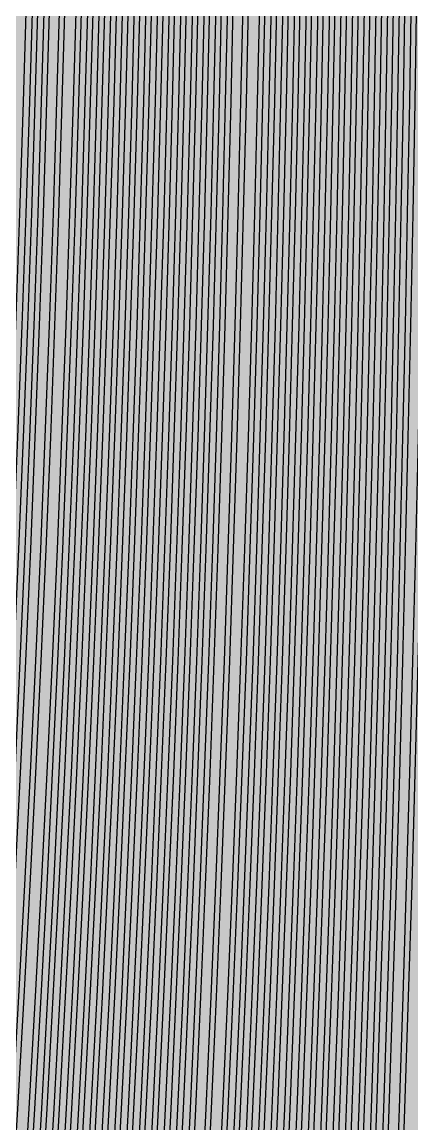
# Model space of a CAD drawing. Header units: metres. Extents: x -7231 to 10969, y -37556 to 1873.
# Drawn here: x 1311.9 to 1465.3, y -761.4 to -327.8 of the extents above; entities that cross this region are included whole.
import ezdxf

# ---------------------------------------------------------------- set-up
doc = ezdxf.new("R2010")
doc.units = ezdxf.units.M
doc.layers.add('Metal1', color=4, linetype='CONTINUOUS')
doc.layers.add('Polyimide', color=7, linetype='CONTINUOUS')

msp = doc.modelspace()

# ---------------------------------------------------------------- hatches: boundary and pattern name
at = {"layer": 'Polyimide'}
msp.add_hatch(color=7, dxfattribs=at).paths.add_polyline_path([(4065.69, -468), (4066.67, -501.99), (4068.51, -535.99), (4071.41, -569.99), (4075.54, -603.99), (4081.04, -637.99), (4088.01, -671.99), (4096.52, -705.98), (4106.62, -739.98), (4118.33, -773.98), (4131.63, -807.98), (4146.49, -841.98), (4162.87, -875.98), (4180.68, -909.97), (4199.83, -943.97), (4220.22, -977.97), (4241.73, -1011.97), (4264.21, -1045.97), (4287.52, -1079.96), (4311.51, -1113.96), (4336.01, -1147.96), (4360.86, -1181.96), (4385.88, -1215.96), (4410.89, -1249.96), (4435.74, -1283.95), (4460.24, -1317.95), (4484.23, -1351.95), (4507.54, -1385.95), (4530.02, -1419.95), (4551.53, -1453.94), (4571.92, -1487.94), (4591.07, -1521.94), (4608.88, -1555.94), (4625.26, -1589.94), (4640.12, -1623.94), (4653.42, -1657.93), (4665.13, -1691.93), (4675.23, -1725.93), (4683.74, -1759.93), (4690.71, -1793.93), (4696.21, -1827.93), (4700.34, -1861.92), (4703.24, -1895.92), (4705.08, -1929.92), (4706.06, -1963.92), (4706.44, -1997.92), (4706.5, -2031.91), (4706.5, -4793.02), (4709.95, -4838.39), (4720.22, -4882.71), (4737.08, -4924.98), (4760.13, -4964.2), (4788.85, -4999.49), (4822.58, -5030.03), (4860.53, -5055.12), (4901.85, -5074.18), (4901.85, -5074.18), (4970.68, -5105.23), (5034.7, -5145.26), (5092.76, -5193.54), (5143.8, -5249.19), (5186.89, -5311.2), (5221.24, -5378.44), (5246.23, -5449.69), (5261.41, -5523.66), (5266.5, -5599), (5261.41, -5674.34), (5246.23, -5748.31), (5221.24, -5819.56), (5186.89, -5886.8), (5143.8, -5948.81), (5092.76, -6004.46), (5034.7, -6052.74), (4970.68, -6092.77), (4901.85, -6123.82), (4860.53, -6142.88), (4822.58, -6167.97), (4788.85, -6198.51), (4760.13, -6233.8), (4737.08, -6273.02), (4720.22, -6315.29), (4709.95, -6359.61), (4706.5, -6404.98), (4706.5, -9221.52), (4709.95, -9266.88), (4720.22, -9311.21), (4737.08, -9353.47), (4760.13, -9392.7), (4788.85, -9427.98), (4822.58, -9458.52), (4860.53, -9483.61), (4901.85, -9502.67), (4970.68, -9533.72), (5034.7, -9573.75), (5092.76, -9622.03), (5143.8, -9677.68), (5186.89, -9739.69), (5221.24, -9806.94), (5246.23, -9878.19), (5261.41, -9952.16), (5266.5, -10027.49), (5261.41, -10102.83), (5246.23, -10176.8), (5221.24, -10248.05), (5186.89, -10315.3), (5143.8, -10377.31), (5092.76, -10432.96), (5034.7, -10481.24), (4970.68, -10521.27), (4901.85, -10552.32), (4860.53, -10571.38), (4822.58, -10596.46), (4788.85, -10627), (4760.13, -10662.29), (4737.08, -10701.52), (4720.22, -10743.78), (4709.95, -10788.1), (4706.5, -10833.47), (4706.5, -13650.01), (4709.95, -13695.38), (4720.22, -13739.7), (4737.08, -13781.96), (4760.13, -13821.19), (4788.85, -13856.48), (4822.58, -13887.02), (4860.53, -13912.11), (4901.85, -13931.17), (4970.68, -13962.22), (5034.7, -14002.25), (5092.76, -14050.53), (5143.8, -14106.18), (5186.89, -14168.19), (5221.24, -14235.43), (5246.23, -14306.68), (5261.41, -14380.65), (5266.5, -14455.99), (5261.41, -14531.33), (5246.23, -14605.29), (5221.24, -14676.55), (5186.89, -14743.79), (5143.8, -14805.8), (5092.76, -14861.45), (5034.7, -14909.73), (4970.68, -14949.76), (4901.85, -14980.81), (4860.53, -14999.87), (4822.58, -15024.96), (4788.85, -15055.5), (4760.13, -15090.79), (4737.08, -15130.01), (4720.22, -15172.27), (4709.95, -15216.6), (4706.5, -15261.97), (4706.5, -15455.99), (4720.95, -15750.04), (4764.14, -16041.26), (4835.68, -16326.84), (4934.86, -16604.04), (5060.74, -16870.18), (5212.09, -17122.7), (5387.47, -17359.17), (5585.18, -17577.31), (5803.32, -17775.02), (6039.79, -17950.4), (6292.31, -18101.75), (6558.45, -18227.63), (6835.65, -18326.81), (7121.23, -18398.34), (7412.45, -18441.54), (7706.5, -18455.99), (9969.01, -18455.99), (10047.42, -18459.84), (10125.08, -18471.36), (10201.23, -18490.44), (10275.15, -18516.89), (10346.12, -18550.45), (10413.46, -18590.81), (10476.52, -18637.58), (10534.69, -18690.3), (10587.41, -18748.47), (10634.18, -18811.53), (10674.54, -18878.87), (10708.11, -18949.84), (10734.56, -19023.76), (10753.63, -19099.92), (10765.15, -19177.58), (10769.01, -19255.99), (10769.01, -20895.8), (10730.24, -20951.41), (10694.6, -21009.08), (10662.21, -21068.63), (10633.17, -21129.89), (10607.55, -21192.66), (10585.45, -21256.74), (10566.93, -21321.96), (10552.05, -21388.09), (10540.84, -21454.95), (10533.35, -21522.33), (10529.6, -21590.02), (10529.6, -21657.81), (10533.35, -21725.5), (10540.84, -21792.87), (10552.05, -21859.73), (10566.93, -21925.87), (10585.45, -21991.08), (10607.55, -22055.17), (10633.17, -22117.94), (10662.21, -22179.19), (10694.6, -22238.74), (10730.24, -22296.41), (10769.01, -22352.03), (10769.01, -32454.24), (10728.74, -32510.49), (10691.72, -32568.92), (10658.05, -32629.35), (10627.85, -32691.58), (10601.2, -32755.42), (10578.21, -32820.67), (10558.93, -32887.1), (10543.44, -32954.52), (10531.77, -33022.71), (10523.97, -33091.44), (10520.07, -33160.51), (10520.07, -33229.69), (10523.97, -33298.75), (10531.77, -33367.49), (10543.44, -33435.67), (10558.93, -33503.09), (10578.21, -33569.53), (10601.2, -33634.77), (10627.85, -33698.61), (10658.05, -33760.85), (10691.72, -33821.28), (10728.74, -33879.71), (10769.01, -33935.96), (10769.01, -36556), (10765.15, -36634.41), (10753.63, -36712.07), (10734.56, -36788.23), (10708.11, -36862.15), (10674.54, -36933.12), (10634.18, -37000.46), (10587.41, -37063.51), (10534.69, -37121.69), (10476.52, -37174.41), (10413.46, -37221.18), (10346.12, -37261.54), (10275.15, -37295.1), (10201.23, -37321.55), (10125.08, -37340.63), (10047.42, -37352.15), (9969.01, -37356), (-6231.01, -37356), (-6309.42, -37352.15), (-6387.08, -37340.63), (-6463.23, -37321.55), (-6537.15, -37295.1), (-6608.12, -37261.54), (-6675.46, -37221.18), (-6738.52, -37174.41), (-6796.69, -37121.69), (-6849.41, -37063.51), (-6896.18, -37000.46), (-6936.54, -36933.12), (-6970.11, -36862.15), (-6996.56, -36788.23), (-7015.63, -36712.07), (-7027.15, -36634.41), (-7031.01, -36556), (-7031.01, -33936), (-6990.74, -33879.75), (-6953.7, -33821.31), (-6920.03, -33760.88), (-6889.82, -33698.64), (-6863.18, -33634.8), (-6840.18, -33569.55), (-6820.9, -33503.11), (-6805.4, -33435.69), (-6793.74, -33367.49), (-6785.94, -33298.75), (-6782.03, -33229.68), (-6782.03, -33160.5), (-6785.94, -33091.43), (-6793.74, -33022.69), (-6805.4, -32954.5), (-6820.9, -32887.07), (-6840.18, -32820.63), (-6863.18, -32755.39), (-6889.82, -32691.54), (-6920.03, -32629.3), (-6953.7, -32568.87), (-6990.74, -32510.43), (-7031.01, -32454.18), (-7031.01, -22364.83), (-6990.74, -22308.58), (-6953.7, -22250.14), (-6920.03, -22189.71), (-6889.82, -22127.47), (-6863.18, -22063.62), (-6840.18, -21998.38), (-6820.9, -21931.94), (-6805.4, -21864.51), (-6793.74, -21796.32), (-6785.94, -21727.58), (-6782.03, -21658.51), (-6782.03, -21589.33), (-6785.94, -21520.26), (-6793.74, -21451.52), (-6805.4, -21383.32), (-6820.9, -21315.9), (-6840.18, -21249.46), (-6863.18, -21184.21), (-6889.82, -21120.37), (-6920.03, -21058.13), (-6953.7, -20997.7), (-6990.74, -20939.26), (-7031.01, -20883.01), (-7031.01, -19255.99), (-7027.15, -19177.58), (-7015.63, -19099.92), (-6996.56, -19023.76), (-6970.11, -18949.84), (-6936.54, -18878.87), (-6896.18, -18811.53), (-6849.41, -18748.47), (-6796.69, -18690.3), (-6738.52, -18637.58), (-6675.46, -18590.81), (-6608.12, -18550.45), (-6537.15, -18516.89), (-6463.23, -18490.44), (-6387.08, -18471.36), (-6309.42, -18459.84), (-6231.01, -18455.99), (-3968.5, -18455.99), (-3674.45, -18441.54), (-3383.23, -18398.34), (-3097.65, -18326.81), (-2820.45, -18227.63), (-2554.31, -18101.75), (-2301.79, -17950.4), (-2065.32, -17775.02), (-1847.18, -17577.31), (-1649.47, -17359.17), (-1474.09, -17122.7), (-1322.74, -16870.18), (-1196.86, -16604.04), (-1097.68, -16326.84), (-1026.14, -16041.26), (-982.95, -15750.04), (-968.5, -15455.99), (-968.5, -15261.97), (-971.95, -15216.6), (-982.22, -15172.27), (-999.08, -15130.01), (-1022.13, -15090.79), (-1050.85, -15055.5), (-1084.58, -15024.96), (-1122.53, -14999.87), (-1163.85, -14980.81), (-1232.68, -14949.76), (-1296.7, -14909.73), (-1354.76, -14861.45), (-1405.8, -14805.8), (-1448.89, -14743.79), (-1483.24, -14676.55), (-1508.23, -14605.29), (-1523.41, -14531.33), (-1528.5, -14455.99), (-1523.41, -14380.65), (-1508.23, -14306.68), (-1483.24, -14235.43), (-1448.89, -14168.19), (-1405.8, -14106.18), (-1354.76, -14050.53), (-1296.7, -14002.25), (-1232.68, -13962.22), (-1163.85, -13931.17), (-1122.53, -13912.11), (-1084.58, -13887.02), (-1050.85, -13856.48), (-1022.13, -13821.19), (-999.08, -13781.96), (-982.22, -13739.7), (-971.95, -13695.38), (-968.5, -13650.01), (-968.5, -12309.64), (-971.95, -12264.27), (-982.22, -12219.94), (-999.08, -12177.68), (-1022.13, -12138.46), (-1050.85, -12103.17), (-1084.58, -12072.63), (-1122.53, -12047.54), (-1163.85, -12028.48), (-1232.68, -11997.43), (-1296.7, -11957.4), (-1354.76, -11909.12), (-1405.8, -11853.47), (-1448.89, -11791.46), (-1483.24, -11724.22), (-1508.23, -11652.96), (-1523.41, -11579), (-1528.5, -11503.66), (-1523.41, -11428.32), (-1508.23, -11354.35), (-1483.24, -11283.1), (-1448.89, -11215.86), (-1405.8, -11153.85), (-1354.76, -11098.2), (-1296.7, -11049.92), (-1232.68, -11009.89), (-1163.85, -10978.84), (-1122.53, -10959.78), (-1084.58, -10934.69), (-1050.85, -10904.15), (-1022.13, -10868.86), (-999.08, -10829.63), (-982.22, -10787.37), (-971.95, -10743.05), (-968.5, -10697.68), (-968.5, -9357.31), (-971.95, -9311.94), (-982.22, -9267.62), (-999.08, -9225.35), (-1022.13, -9186.13), (-1050.85, -9150.84), (-1084.58, -9120.3), (-1122.53, -9095.21), (-1163.85, -9076.15), (-1163.85, -9076.15), (-1232.68, -9045.1), (-1296.7, -9005.07), (-1354.76, -8956.79), (-1405.8, -8901.14), (-1448.89, -8839.13), (-1483.24, -8771.89), (-1508.23, -8700.64), (-1523.41, -8626.67), (-1528.5, -8551.33), (-1523.41, -8475.99), (-1508.23, -8402.02), (-1483.24, -8330.77), (-1448.89, -8263.53), (-1405.8, -8201.52), (-1354.76, -8145.87), (-1296.7, -8097.59), (-1232.68, -8057.56), (-1163.85, -8026.51), (-1163.85, -8026.51), (-1122.53, -8007.45), (-1084.58, -7982.36), (-1050.85, -7951.82), (-1022.13, -7916.53), (-999.08, -7877.31), (-982.22, -7835.04), (-971.95, -7790.72), (-968.5, -7745.35), (-968.5, -6404.98), (-971.95, -6359.61), (-982.22, -6315.29), (-999.08, -6273.02), (-1022.13, -6233.8), (-1050.85, -6198.51), (-1084.58, -6167.97), (-1122.53, -6142.88), (-1163.85, -6123.82), (-1163.85, -6123.82), (-1232.68, -6092.77), (-1296.7, -6052.74), (-1354.76, -6004.46), (-1405.8, -5948.81), (-1448.89, -5886.8), (-1483.24, -5819.56), (-1508.23, -5748.31), (-1523.41, -5674.34), (-1528.5, -5599), (-1523.41, -5523.66), (-1508.23, -5449.69), (-1483.24, -5378.44), (-1448.89, -5311.2), (-1405.8, -5249.19), (-1354.76, -5193.54), (-1296.7, -5145.26), (-1232.68, -5105.23), (-1163.85, -5074.18), (-1163.85, -5074.18), (-1122.53, -5055.12), (-1084.58, -5030.03), (-1050.85, -4999.49), (-1022.13, -4964.2), (-999.08, -4924.98), (-982.22, -4882.71), (-971.95, -4838.39), (-968.5, -4793.02), (-968.5, -2031.91), (-968.44, -1997.92), (-968.06, -1963.92), (-967.05, -1929.92), (-965.18, -1895.92), (-962.22, -1861.92), (-958.01, -1827.93), (-952.41, -1793.93), (-945.31, -1759.93), (-936.64, -1725.93), (-926.35, -1691.93), (-914.43, -1657.93), (-900.88, -1623.94), (-885.74, -1589.94), (-869.05, -1555.94), (-850.91, -1521.94), (-831.4, -1487.94), (-810.63, -1453.94), (-788.72, -1419.95), (-765.82, -1385.95), (-742.07, -1351.95), (-717.63, -1317.95), (-692.67, -1283.95), (-667.36, -1249.96), (-641.88, -1215.96), (-616.39, -1181.96), (-591.08, -1147.96), (-566.12, -1113.96), (-541.68, -1079.96), (-517.93, -1045.97), (-495.03, -1011.97), (-473.12, -977.97), (-452.35, -943.97), (-432.84, -909.97), (-414.7, -875.98), (-398.01, -841.98), (-382.87, -807.98), (-369.32, -773.98), (-357.4, -739.98), (-347.11, -705.98), (-338.44, -671.99), (-331.34, -637.99), (-325.74, -603.99), (-321.53, -569.99), (-318.57, -535.99), (-316.7, -501.99), (-315.69, -468), (-315.31, -434), (-315.25, -400), (-315.25, 401), (-315.25, 451), (-315.25, 1644), (-270.25, 1644), (-270.03, 1637.13), (-269.35, 1630.29), (-268.23, 1623.52), (-266.67, 1616.82), (-264.68, 1610.25), (-262.26, 1603.82), (-259.42, 1597.56), (-256.18, 1591.5), (-252.55, 1585.67), (-248.55, 1580.08), (-244.19, 1574.77), (-239.5, 1569.75), (-234.48, 1565.06), (-229.17, 1560.7), (-223.58, 1556.7), (-217.75, 1553.07), (-211.69, 1549.83), (-205.43, 1546.99), (-199, 1544.57), (-192.43, 1542.58), (-185.73, 1541.02), (-178.96, 1539.9), (-172.12, 1539.22), (-165.25, 1539), (-158.38, 1539.22), (-151.54, 1539.9), (-144.77, 1541.02), (-138.07, 1542.58), (-131.5, 1544.57), (-125.07, 1546.99), (-118.81, 1549.83), (-112.75, 1553.07), (-106.92, 1556.7), (-101.33, 1560.7), (-96.02, 1565.06), (-91, 1569.75), (-86.31, 1574.77), (-81.95, 1580.08), (-77.95, 1585.67), (-74.32, 1591.5), (-71.08, 1597.56), (-68.24, 1603.82), (-65.82, 1610.25), (-63.83, 1616.82), (-62.27, 1623.52), (-61.15, 1630.29), (-60.47, 1637.13), (-60.25, 1644), (1853, 1644), (1853, 1573), (3815.25, 1573), (3815.46, 1579.54), (3816.11, 1586.05), (3817.17, 1592.51), (3818.66, 1598.88), (3820.56, 1605.14), (3822.86, 1611.27), (3825.56, 1617.23), (3828.65, 1623), (3832.1, 1628.56), (3835.91, 1633.88), (3840.07, 1638.93), (3844.54, 1643.71), (3849.32, 1648.18), (3854.37, 1652.34), (3859.69, 1656.15), (3865.25, 1659.6), (3871.02, 1662.69), (3876.98, 1665.39), (3883.11, 1667.69), (3889.37, 1669.59), (3895.74, 1671.08), (3902.2, 1672.14), (3908.71, 1672.79), (3915.25, 1673), (3921.79, 1672.79), (3928.3, 1672.14), (3934.76, 1671.08), (3941.13, 1669.59), (3947.39, 1667.69), (3953.52, 1665.39), (3959.48, 1662.69), (3965.25, 1659.6), (3970.81, 1656.15), (3976.13, 1652.34), (3981.18, 1648.18), (3985.96, 1643.71), (3990.43, 1638.93), (3994.59, 1633.88), (3998.4, 1628.56), (4001.85, 1623), (4004.94, 1617.23), (4007.64, 1611.27), (4009.94, 1605.14), (4011.84, 1598.88), (4013.33, 1592.51), (4014.39, 1586.05), (4015.04, 1579.54), (4015.25, 1573), (4065.25, 1573), (4065.25, 451), (4065.25, 401), (4065.25, -400), (4065.31, -434), (4065.69, -468)])

# ---------------------------------------------------------------- linework, layer by layer
at = {"layer": 'Metal1'}
for points in [[(1313.71, -315.2), (1312.41, -359.22), (1310.97, -403.24), (1309.38, -447.27), (1307.66, -491.29), (1305.79, -535.31), (1303.79, -579.33), (1301.63, -623.36), (1299.34, -667.38), (1296.9, -711.4), (1294.31, -755.42), (1291.58, -799.44)], [(1294.5, -799.32), (1297.19, -755.3), (1299.74, -711.29), (1302.14, -667.27), (1304.4, -623.26), (1306.52, -579.24), (1308.5, -535.22), (1310.33, -491.21), (1312.03, -447.19), (1313.59, -403.18), (1315.01, -359.16), (1316.3, -315.14)], [(1318.3, -315.2), (1317.01, -359.22), (1315.59, -403.24), (1314.03, -447.27), (1312.33, -491.29), (1310.5, -535.31), (1308.52, -579.33), (1306.4, -623.35), (1304.14, -667.38), (1301.73, -711.4), (1299.19, -755.42), (1296.49, -799.44)], [(1299.41, -799.32), (1302.06, -755.3), (1304.57, -711.29), (1306.94, -667.27), (1309.17, -623.26), (1311.25, -579.24), (1313.2, -535.22), (1315.01, -491.21), (1316.68, -447.19), (1318.22, -403.18), (1319.61, -359.16), (1320.88, -315.14)], [(1322.88, -315.2), (1321.61, -359.22), (1320.21, -403.24), (1318.68, -447.27), (1317.01, -491.29), (1315.2, -535.31), (1313.25, -579.33), (1311.16, -623.35), (1308.94, -667.38), (1306.57, -711.4), (1304.06, -755.42), (1301.41, -799.44)], [(1305.58, -799.32), (1308.21, -755.3), (1310.71, -711.29), (1313.06, -667.27), (1315.27, -623.26), (1317.34, -579.24), (1319.28, -535.22), (1321.08, -491.21), (1322.74, -447.19), (1324.26, -403.18), (1325.66, -359.16), (1326.91, -315.14)], [(1328.91, -315.2), (1327.65, -359.22), (1326.26, -403.24), (1324.74, -447.26), (1323.08, -491.29), (1321.28, -535.31), (1319.34, -579.33), (1317.27, -623.35), (1315.06, -667.38), (1312.7, -711.4), (1310.21, -755.42), (1307.57, -799.44)], [(1312.16, -799.32), (1314.79, -755.3), (1317.27, -711.29), (1319.62, -667.27), (1321.82, -623.26), (1323.89, -579.24), (1325.82, -535.22), (1327.61, -491.21), (1329.27, -447.19), (1330.79, -403.18), (1332.18, -359.16), (1333.43, -315.14)], [(1335.43, -315.2), (1334.18, -359.22), (1332.79, -403.24), (1331.27, -447.26), (1329.61, -491.29), (1327.82, -535.31), (1325.89, -579.33), (1323.82, -623.35), (1321.62, -667.38), (1319.27, -711.4), (1316.78, -755.42), (1314.16, -799.44)], [(1317.08, -799.32), (1319.66, -755.3), (1322.11, -711.29), (1324.42, -667.27), (1326.59, -623.26), (1328.62, -579.24), (1330.52, -535.23), (1332.29, -491.21), (1333.92, -447.19), (1335.41, -403.18), (1336.78, -359.16), (1338.01, -315.14)], [(1340.01, -315.2), (1338.78, -359.22), (1337.41, -403.24), (1335.92, -447.26), (1334.28, -491.29), (1332.52, -535.31), (1330.62, -579.33), (1328.59, -623.35), (1326.41, -667.37), (1324.11, -711.4), (1321.66, -755.42), (1319.07, -799.44)], [(1321.99, -799.32), (1324.54, -755.31), (1326.94, -711.29), (1329.22, -667.27), (1331.35, -623.26), (1333.35, -579.24), (1335.22, -535.23), (1336.96, -491.21), (1338.56, -447.19), (1340.04, -403.18), (1341.38, -359.16), (1342.59, -315.15)], [(1344.59, -315.2), (1343.38, -359.22), (1342.04, -403.24), (1340.56, -447.26), (1338.96, -491.29), (1337.22, -535.31), (1335.35, -579.33), (1333.35, -623.35), (1331.21, -667.37), (1328.94, -711.4), (1326.53, -755.42), (1323.99, -799.44)], [(1326.9, -799.32), (1329.41, -755.31), (1331.78, -711.29), (1334.01, -667.27), (1336.12, -623.26), (1338.09, -579.24), (1339.92, -535.23), (1341.63, -491.21), (1343.21, -447.19), (1344.66, -403.18), (1345.98, -359.16), (1347.18, -315.15)], [(1349.18, -315.2), (1347.98, -359.22), (1346.66, -403.24), (1345.21, -447.26), (1343.63, -491.29), (1341.92, -535.31), (1340.08, -579.33), (1338.11, -623.35), (1336.01, -667.37), (1333.78, -711.4), (1331.41, -755.42), (1328.9, -799.44)], [(1331.82, -799.32), (1334.28, -755.31), (1336.61, -711.29), (1338.81, -667.28), (1340.88, -623.26), (1342.82, -579.24), (1344.63, -535.23), (1346.31, -491.21), (1347.86, -447.19), (1349.29, -403.18), (1350.59, -359.16), (1351.76, -315.15)], [(1353.76, -315.2), (1352.59, -359.22), (1351.29, -403.24), (1349.86, -447.26), (1348.31, -491.28), (1346.63, -535.31), (1344.82, -579.33), (1342.88, -623.35), (1340.81, -667.37), (1338.61, -711.39), (1336.28, -755.42), (1333.82, -799.44)], [(1336.73, -799.32), (1339.16, -755.31), (1341.45, -711.29), (1343.61, -667.28), (1345.64, -623.26), (1347.55, -579.24), (1349.33, -535.23), (1350.98, -491.21), (1352.51, -447.2), (1353.91, -403.18), (1355.19, -359.16), (1356.34, -315.15)], [(1358.34, -315.2), (1357.19, -359.22), (1355.91, -403.24), (1354.51, -447.26), (1352.98, -491.28), (1351.33, -535.31), (1349.55, -579.33), (1347.64, -623.35), (1345.61, -667.37), (1343.45, -711.39), (1341.15, -755.42), (1338.73, -799.44)], [(1341.65, -799.33), (1344.03, -755.31), (1346.28, -711.29), (1348.41, -667.28), (1350.41, -623.26), (1352.28, -579.24), (1354.03, -535.23), (1355.65, -491.21), (1357.16, -447.2), (1358.53, -403.18), (1359.79, -359.16), (1360.93, -315.15)], [(1362.93, -315.2), (1361.79, -359.22), (1360.53, -403.24), (1359.15, -447.26), (1357.65, -491.28), (1356.03, -535.31), (1354.28, -579.33), (1352.41, -623.35), (1350.41, -667.37), (1348.28, -711.39), (1346.03, -755.41), (1343.65, -799.44)], [(1346.56, -799.33), (1348.9, -755.31), (1351.12, -711.29), (1353.21, -667.28), (1355.17, -623.26), (1357.01, -579.25), (1358.73, -535.23), (1360.33, -491.21), (1361.8, -447.2), (1363.16, -403.18), (1364.39, -359.16), (1365.51, -315.15)], [(1367.51, -315.2), (1366.39, -359.22), (1365.16, -403.24), (1363.8, -447.26), (1362.33, -491.28), (1360.73, -535.3), (1359.01, -579.33), (1357.17, -623.35), (1355.21, -667.37), (1353.12, -711.39), (1350.9, -755.41), (1348.56, -799.44)], [(1351.48, -799.33), (1353.78, -755.31), (1355.95, -711.3), (1358.01, -667.28), (1359.94, -623.26), (1361.75, -579.25), (1363.43, -535.23), (1365, -491.21), (1366.45, -447.2), (1367.78, -403.18), (1369, -359.16), (1370.09, -315.15)], [(1372.09, -315.2), (1371, -359.22), (1369.78, -403.24), (1368.45, -447.26), (1367, -491.28), (1365.43, -535.3), (1363.74, -579.33), (1361.93, -623.35), (1360, -667.37), (1357.95, -711.39), (1355.78, -755.41), (1353.48, -799.43)], [(1356.39, -799.33), (1358.65, -755.31), (1360.79, -711.3), (1362.8, -667.28), (1364.7, -623.26), (1366.48, -579.25), (1368.14, -535.23), (1369.68, -491.21), (1371.1, -447.2), (1372.41, -403.18), (1373.6, -359.16), (1374.68, -315.15)], [(1376.68, -315.19), (1375.6, -359.22), (1374.41, -403.24), (1373.1, -447.26), (1371.67, -491.28), (1370.13, -535.3), (1368.48, -579.32), (1366.7, -623.35), (1364.8, -667.37), (1362.79, -711.39), (1360.65, -755.41), (1358.39, -799.43)], [(1361.31, -799.33), (1363.53, -755.31), (1365.62, -711.3), (1367.6, -667.28), (1369.46, -623.26), (1371.21, -579.25), (1372.84, -535.23), (1374.35, -491.21), (1375.75, -447.2), (1377.03, -403.18), (1378.2, -359.17), (1379.26, -315.15)], [(1381.26, -315.19), (1380.2, -359.22), (1379.03, -403.24), (1377.75, -447.26), (1376.35, -491.28), (1374.84, -535.3), (1373.21, -579.32), (1371.46, -623.35), (1369.6, -667.37), (1367.62, -711.39), (1365.52, -755.41), (1363.31, -799.43)], [(1366.22, -799.33), (1368.4, -755.31), (1370.46, -711.3), (1372.4, -667.28), (1374.23, -623.26), (1375.94, -579.25), (1377.54, -535.23), (1379.02, -491.22), (1380.4, -447.2), (1381.66, -403.18), (1382.8, -359.17), (1383.84, -315.15)], [(1385.84, -315.19), (1384.8, -359.22), (1383.65, -403.24), (1382.39, -447.26), (1381.02, -491.28), (1379.54, -535.3), (1377.94, -579.32), (1376.23, -623.35), (1374.4, -667.37), (1372.46, -711.39), (1370.4, -755.41), (1368.22, -799.43)], [(1371.14, -799.33), (1373.27, -755.31), (1375.29, -711.3), (1377.2, -667.28), (1378.99, -623.27), (1380.67, -579.25), (1382.24, -535.23), (1383.7, -491.22), (1385.04, -447.2), (1386.28, -403.18), (1387.41, -359.17), (1388.42, -315.15)], [(1390.42, -315.19), (1389.41, -359.21), (1388.28, -403.24), (1387.04, -447.26), (1385.7, -491.28), (1384.24, -535.3), (1382.67, -579.32), (1380.99, -623.34), (1379.2, -667.37), (1377.29, -711.39), (1375.27, -755.41), (1373.14, -799.43)], [(1376.05, -799.33), (1378.15, -755.32), (1380.13, -711.3), (1382, -667.28), (1383.76, -623.27), (1385.4, -579.25), (1386.94, -535.23), (1388.37, -491.22), (1389.69, -447.2), (1390.9, -403.18), (1392.01, -359.17), (1393.01, -315.15)], [(1395.01, -315.19), (1394.01, -359.21), (1392.9, -403.24), (1391.69, -447.26), (1390.37, -491.28), (1388.94, -535.3), (1387.4, -579.32), (1385.75, -623.34), (1384, -667.37), (1382.13, -711.39), (1380.15, -755.41), (1378.05, -799.43)], [(1382.22, -799.33), (1384.3, -755.32), (1386.26, -711.3), (1388.12, -667.28), (1389.86, -623.27), (1391.5, -579.25), (1393.02, -535.23), (1394.44, -491.22), (1395.75, -447.2), (1396.95, -403.18), (1398.05, -359.17), (1399.04, -315.15)], [(1401.04, -315.19), (1400.05, -359.21), (1398.95, -403.24), (1397.75, -447.26), (1396.44, -491.28), (1395.02, -535.3), (1393.5, -579.32), (1391.86, -623.34), (1390.12, -667.36), (1388.26, -711.39), (1386.29, -755.41), (1384.22, -799.43)], [(1388.8, -799.33), (1390.87, -755.32), (1392.83, -711.3), (1394.68, -667.28), (1396.41, -623.27), (1398.04, -579.25), (1399.56, -535.23), (1400.98, -491.22), (1402.28, -447.2), (1403.48, -403.18), (1404.57, -359.17), (1405.56, -315.15)], [(1407.56, -315.19), (1406.57, -359.21), (1405.48, -403.24), (1404.28, -447.26), (1402.97, -491.28), (1401.56, -535.3), (1400.04, -579.32), (1398.41, -623.34), (1396.68, -667.36), (1394.83, -711.39), (1392.87, -755.41), (1390.8, -799.43)], [(1393.72, -799.33), (1395.75, -755.32), (1397.66, -711.3), (1399.48, -667.28), (1401.18, -623.27), (1402.78, -579.25), (1404.26, -535.23), (1405.65, -491.22), (1406.93, -447.2), (1408.1, -403.18), (1409.17, -359.17), (1410.14, -315.15)], [(1412.14, -315.19), (1411.17, -359.21), (1410.1, -403.24), (1408.93, -447.26), (1407.65, -491.28), (1406.26, -535.3), (1404.77, -579.32), (1403.18, -623.34), (1401.47, -667.36), (1399.66, -711.39), (1397.74, -755.41), (1395.71, -799.43)], [(1398.63, -799.33), (1400.62, -755.32), (1402.5, -711.3), (1404.27, -667.28), (1405.94, -623.27), (1407.51, -579.25), (1408.97, -535.23), (1410.32, -491.22), (1411.58, -447.2), (1412.73, -403.18), (1413.78, -359.17), (1414.72, -315.15)], [(1416.72, -315.19), (1415.78, -359.21), (1414.73, -403.23), (1413.58, -447.26), (1412.32, -491.28), (1410.97, -535.3), (1409.51, -579.32), (1407.94, -623.34), (1406.27, -667.36), (1404.5, -711.38), (1402.62, -755.41), (1400.63, -799.43)], [(1403.55, -799.34), (1405.49, -755.32), (1407.33, -711.3), (1409.07, -667.29), (1410.71, -623.27), (1412.24, -579.25), (1413.67, -535.24), (1415, -491.22), (1416.22, -447.2), (1417.35, -403.19), (1418.38, -359.17), (1419.31, -315.15)], [(1421.31, -315.19), (1420.38, -359.21), (1419.35, -403.23), (1418.22, -447.26), (1417, -491.28), (1415.67, -535.3), (1414.24, -579.32), (1412.71, -623.34), (1411.07, -667.36), (1409.33, -711.38), (1407.49, -755.41), (1405.54, -799.43)], [(1408.46, -799.34), (1410.37, -755.32), (1412.17, -711.3), (1413.87, -667.29), (1415.47, -623.27), (1416.97, -579.25), (1418.37, -535.24), (1419.67, -491.22), (1420.87, -447.2), (1421.98, -403.19), (1422.98, -359.17), (1423.89, -315.15)], [(1425.89, -315.19), (1424.98, -359.21), (1423.97, -403.23), (1422.87, -447.25), (1421.67, -491.28), (1420.37, -535.3), (1418.97, -579.32), (1417.47, -623.34), (1415.87, -667.36), (1414.17, -711.38), (1412.37, -755.4), (1410.46, -799.43)], [(1413.38, -799.34), (1415.24, -755.32), (1417.01, -711.3), (1418.67, -667.29), (1420.24, -623.27), (1421.7, -579.25), (1423.07, -535.24), (1424.34, -491.22), (1425.52, -447.2), (1426.6, -403.19), (1427.58, -359.17), (1428.47, -315.15)], [(1430.47, -315.19), (1429.58, -359.21), (1428.6, -403.23), (1427.52, -447.25), (1426.34, -491.28), (1425.07, -535.3), (1423.7, -579.32), (1422.23, -623.34), (1420.67, -667.36), (1419, -711.38), (1417.24, -755.4), (1415.37, -799.42)], [(1418.29, -799.34), (1420.11, -755.32), (1421.84, -711.3), (1423.47, -667.29), (1425, -623.27), (1426.43, -579.25), (1427.77, -535.24), (1429.02, -491.22), (1430.17, -447.2), (1431.22, -403.19), (1432.19, -359.17), (1433.06, -315.15)], [(1435.06, -315.19), (1434.19, -359.21), (1433.22, -403.23), (1432.17, -447.25), (1431.02, -491.27), (1429.77, -535.3), (1428.43, -579.32), (1427, -623.34), (1425.47, -667.36), (1423.84, -711.38), (1422.11, -755.4), (1420.29, -799.42)], [(1423.21, -799.34), (1424.99, -755.32), (1426.68, -711.31), (1428.27, -667.29), (1429.76, -623.27), (1431.17, -579.26), (1432.48, -535.24), (1433.69, -491.22), (1434.82, -447.2), (1435.85, -403.19), (1436.79, -359.17), (1437.64, -315.15)], [(1439.64, -315.19), (1438.79, -359.21), (1437.85, -403.23), (1436.81, -447.25), (1435.69, -491.27), (1434.47, -535.3), (1433.16, -579.32), (1431.76, -623.34), (1430.27, -667.36), (1428.67, -711.38), (1426.99, -755.4), (1425.2, -799.42)], [(1428.12, -799.34), (1429.86, -755.32), (1431.51, -711.31), (1433.07, -667.29), (1434.53, -623.27), (1435.9, -579.26), (1437.18, -535.24), (1438.37, -491.22), (1439.46, -447.2), (1440.47, -403.19), (1441.39, -359.17), (1442.22, -315.15)], [(1444.22, -315.19), (1443.39, -359.21), (1442.47, -403.23), (1441.46, -447.25), (1440.36, -491.27), (1439.18, -535.29), (1437.9, -579.32), (1436.53, -623.34), (1435.06, -667.36), (1433.51, -711.38), (1431.86, -755.4), (1430.12, -799.42)], [(1433.03, -799.34), (1434.74, -755.32), (1436.35, -711.31), (1437.86, -667.29), (1439.29, -623.27), (1440.63, -579.26), (1441.88, -535.24), (1443.04, -491.22), (1444.11, -447.21), (1445.1, -403.19), (1445.99, -359.17), (1446.8, -315.15)], [(1448.8, -315.19), (1447.99, -359.21), (1447.1, -403.23), (1446.11, -447.25), (1445.04, -491.27), (1443.88, -535.29), (1442.63, -579.32), (1441.29, -623.34), (1439.86, -667.36), (1438.34, -711.38), (1436.73, -755.4), (1435.03, -799.42)], [(1437.95, -799.34), (1439.61, -755.33), (1441.18, -711.31), (1442.66, -667.29), (1444.06, -623.27), (1445.36, -579.26), (1446.58, -535.24), (1447.71, -491.22), (1448.76, -447.21), (1449.72, -403.19), (1450.6, -359.17), (1451.39, -315.15)], [(1453.39, -315.19), (1452.6, -359.21), (1451.72, -403.23), (1450.76, -447.25), (1449.71, -491.27), (1448.58, -535.29), (1447.36, -579.31), (1446.05, -623.34), (1444.66, -667.36), (1443.18, -711.38), (1441.61, -755.4), (1439.95, -799.42)], [(1442.86, -799.34), (1444.48, -755.33), (1446.02, -711.31), (1447.46, -667.29), (1448.82, -623.28), (1450.09, -579.26), (1451.28, -535.24), (1452.39, -491.22), (1453.41, -447.21), (1454.34, -403.19), (1455.2, -359.17), (1455.97, -315.15)], [(1457.97, -315.19), (1457.2, -359.21), (1456.34, -403.23), (1455.41, -447.25), (1454.39, -491.27), (1453.28, -535.29), (1452.09, -579.31), (1450.82, -623.33), (1449.46, -667.36), (1448.01, -711.38), (1446.48, -755.4), (1444.86, -799.42)], [(1447.78, -799.34), (1449.36, -755.33), (1450.85, -711.31), (1452.26, -667.29), (1453.58, -623.28), (1454.82, -579.26), (1455.98, -535.24), (1457.06, -491.22), (1458.05, -447.21), (1458.97, -403.19), (1459.8, -359.17), (1460.55, -315.16)], [(1462.55, -315.19), (1461.8, -359.21), (1460.97, -403.23), (1460.05, -447.25), (1459.06, -491.27), (1457.98, -535.29), (1456.82, -579.31), (1455.58, -623.33), (1454.26, -667.35), (1452.85, -711.38), (1451.36, -755.4), (1449.78, -799.42)], [(1452.69, -799.35), (1454.23, -755.33), (1455.69, -711.31), (1457.06, -667.29), (1458.35, -623.28), (1459.56, -579.26), (1460.69, -535.24), (1461.73, -491.22), (1462.7, -447.21), (1463.59, -403.19), (1464.4, -359.17), (1465.14, -315.16)], [(1467.14, -315.19), (1466.4, -359.21), (1465.59, -403.23), (1464.7, -447.25), (1463.73, -491.27), (1462.68, -535.29), (1461.56, -579.31), (1460.35, -623.33), (1459.06, -667.35), (1457.68, -711.38), (1456.23, -755.4), (1454.69, -799.42)], [(1458.86, -799.35), (1460.38, -755.33), (1461.82, -711.31), (1463.18, -667.29), (1464.45, -623.28), (1465.65, -579.26), (1466.77, -535.24), (1467.8, -491.23), (1468.76, -447.21), (1469.64, -403.19), (1470.45, -359.17), (1471.17, -315.16)], [(1473.17, -315.19), (1472.44, -359.21), (1471.64, -403.23), (1470.76, -447.25), (1469.8, -491.27), (1468.77, -535.29), (1467.65, -579.31), (1466.45, -623.33), (1465.18, -667.35), (1463.82, -711.37), (1462.38, -755.4), (1460.86, -799.42)]]:
    msp.add_lwpolyline(points, dxfattribs=at)

doc.saveas('drawing.dxf')
